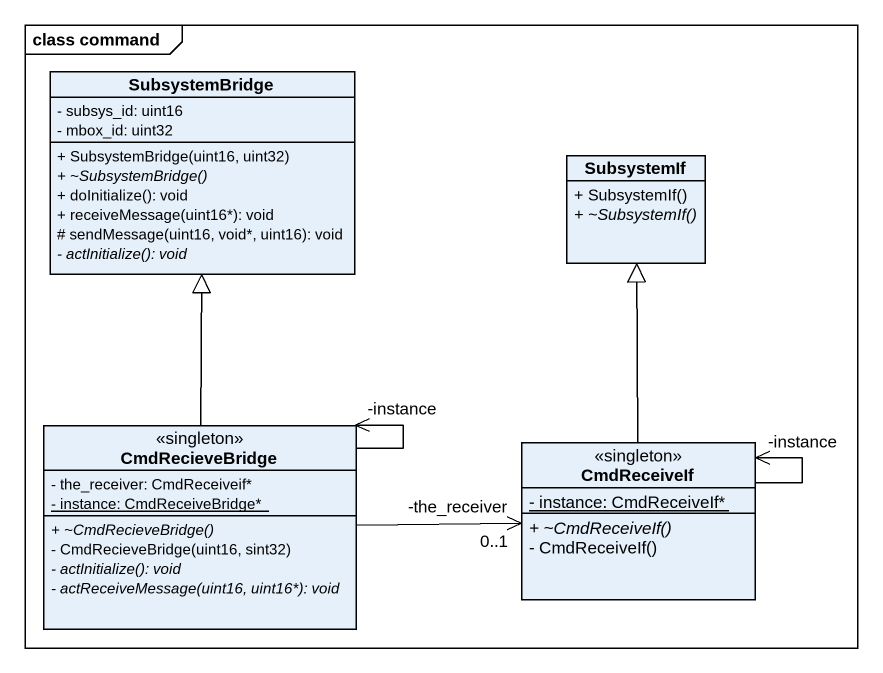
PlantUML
@startuml
mainframe class command
hide circle
hide empty members
skinparam classAttributeIconSize 0
class SubsystemBridge {
  - subsys_id: uint16
  - mbox_id: uint32
  + SubsystemBridge(uint16, uint32)
  {abstract} + ~SubsystemBridge()
  + doInitialize(): void
  + receiveMessage(uint16*): void
  # sendMessage(uint16, void*, uint16): void
  {abstract} - actInitialize(): void
}
class SubsystemIf {
  + SubsystemIf()
  {abstract} + ~SubsystemIf()
}
class CmdRecieveBridge <<singleton>> {
  - the_receiver: CmdReceiveif*
  {static} - instance: CmdReceiveBridge*
  {abstract} + ~CmdRecieveBridge()
  - CmdRecieveBridge(uint16, sint32)
  {abstract} - actInitialize(): void
  {abstract} - actReceiveMessage(uint16, uint16*): void
}
class CmdReceiveIf <<singleton>> {
  {static} - instance: CmdReceiveIf*
  {abstract} + ~CmdReceiveIf()
  - CmdReceiveIf()
}
CmdRecieveBridge -up-|> SubsystemBridge
CmdRecieveBridge --> "-instance" CmdRecieveBridge
CmdRecieveBridge -right-> "-the_receiver\n0..1" CmdReceiveIf
CmdReceiveIf -up-|> SubsystemIf
CmdReceiveIf --> "-instance" CmdReceiveIf
@enduml
